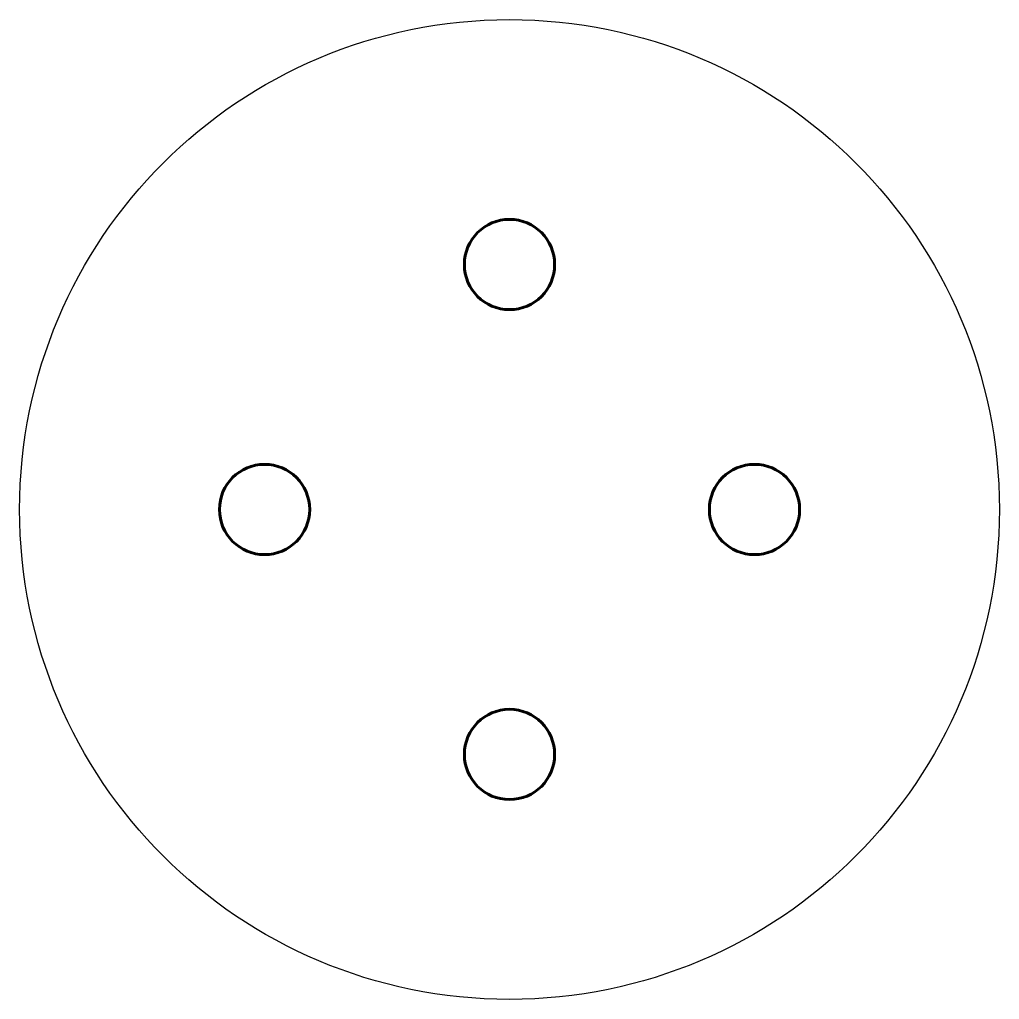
# Model space of a CAD drawing. Header units: millimetres. Extents: x 142 to 294, y -28 to 124.
import ezdxf

# ---------------------------------------------------------------- set-up
doc = ezdxf.new("R2010")
doc.units = ezdxf.units.MM
doc.linetypes.add('K5LT_BASIC', pattern=[0])

msp = doc.modelspace()

# ---------------------------------------------------------------- linework, layer by layer
msp.add_circle((218.21, 48.25), 76)
at = {"color": 5, "linetype": 'K5LT_BASIC', "lineweight": 60, "true_color": 0x0000ff}
for centre in [(218.21, 86.25), (180.21, 48.25), (256.21, 48.25), (218.21, 10.25)]:
    msp.add_circle(centre, 7, dxfattribs=at)

doc.saveas('drawing.dxf')
